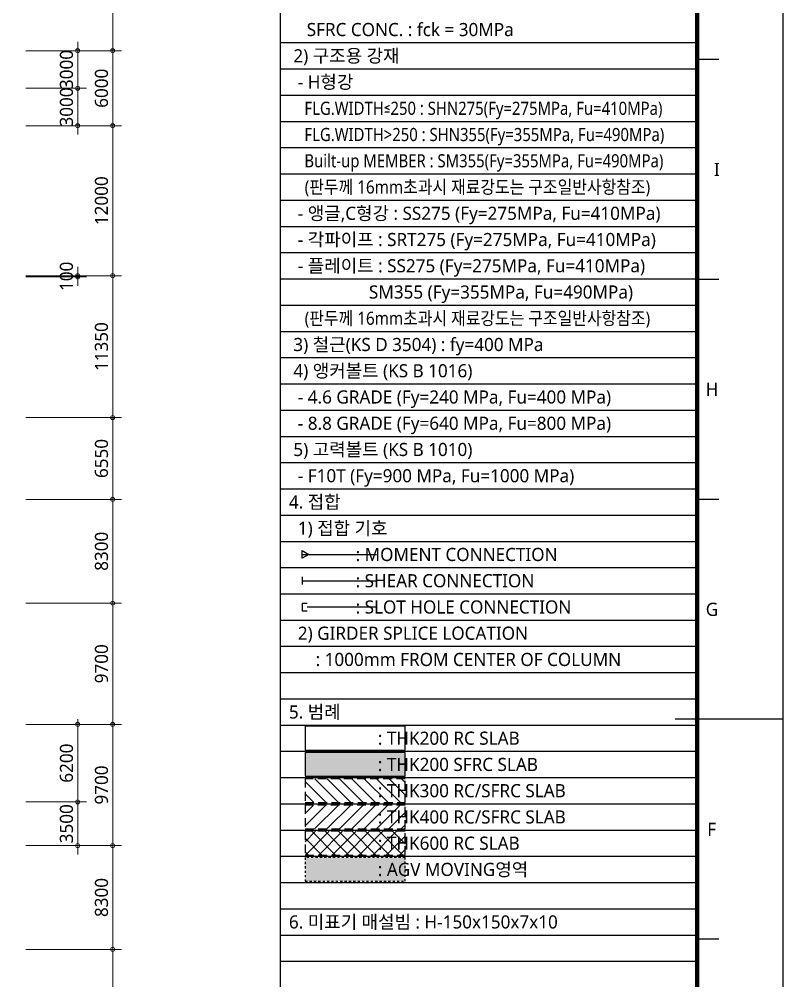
# Model space of a CAD drawing. Header units: millimetres. Extents: x -17369 to 294000, y -718917 to 220315.
# Drawn here: x 232925 to 294000, y 83030 to 159964 of the extents above; entities that cross this region are included whole.
import ezdxf
from ezdxf.enums import TextEntityAlignment as Align

# ---------------------------------------------------------------- set-up
doc = ezdxf.new("R2010")
doc.units = ezdxf.units.MM
doc.header["$LTSCALE"] = 350
doc.linetypes.add('H1', pattern=[1, 0.5, -0.5])
doc.linetypes.add('H12', pattern=[3, 2, -1])
doc.layers.get('Defpoints').update_dxf_attribs({"color": 181})
for name, color, linetype in [('0-THK300 RC SFRC SLAB영역', 2, 'H12'), ('0-THK400 RC SLAB영역', 4, 'H12'), ('0-THK600 RC SLAB영역', 7, 'H12'), ('0-하중영역-AGV', 1, 'H1'), ('0_RC-SLAB', 7, 'Continuous'), ('0_SFRC-SLAB', 3, 'Continuous'), ('FORM$0$KIA-Form$2$A-FORM', 7, 'Continuous'), ('H-SFRC', 250, 'Continuous'), ('STL_B', 3, 'Continuous'), ('STL_G', 2, 'Continuous'), ('T', 7, 'Continuous')]:
    doc.layers.add(name, color=color, linetype=linetype)
doc.layers.add('DIM', color=1, linetype='Continuous', lineweight=5)
doc.layers.add('N-plot', color=147, linetype='Continuous', plot=False)
doc.layers.add('X-200-S-COL$0$Defpoint', color=171, linetype='Continuous', plot=False)
doc.styles.add('FORM$0$맑은고딕', font='malgun.ttf')
doc.styles.add('맑은고딕', font='malgun.ttf')

# ---------------------------------------------------------------- blocks, each defined once
blk = doc.blocks.new('X-200-S-COL$0$Form-Bo')
blk.add_lwpolyline([(0, 207900), (294000, 207900), (294000, 0), (0, 0)], close=True)
blk = doc.blocks.new('DIMDOT')
at = {"color": 0, "linetype": 'ByBlock'}
blk.add_line((-1.2, 0), (1.2, 0), dxfattribs=at)
at = {"color": 3}
blk.add_circle((0, 0), 0.45, dxfattribs=at)
blk = doc.blocks.new('Beam-Moment')
at = {"color": 0, "linetype": 'ByBlock'}
blk.add_lwpolyline([(-88, 0), (88, 0), (0, -152)], close=True, dxfattribs=at)
blk.add_solid([(88, 0), (-88, 0), (0, -152), (88, 0)], dxfattribs=at)
blk = doc.blocks.new('Beam-Mom4')
at = {"color": 0, "linetype": 'ByBlock'}
blk.add_line((300, 0), (2000, 0), dxfattribs=at)
at = {"color": 0, "linetype": 'ByBlock', "rotation": 90}
blk.add_blockref('Beam-Moment', (300, 0), dxfattribs=at)
blk = doc.blocks.new('*U15')
at = {"color": 0, "linetype": 'ByBlock'}
for p, q in [((150, 87.5), (150, -87.5)), ((150, 0), (1850, 0))]:
    blk.add_line(p, q, dxfattribs=at)

msp = doc.modelspace()

# ---------------------------------------------------------------- hatches: boundary and pattern name
at = {"layer": '0-THK300 RC SFRC SLAB영역'}
h = msp.add_hatch(dxfattribs=at)
h.set_pattern_fill('_U', color=256, scale=700, angle=135, pattern_type=0)
h.set_pattern_definition([(135, (3e-10, 314174.1), (-494.9747, -494.9747), [])])
h.paths.add_polyline_path([(255797.2, 97289.1), (255797.2, 99189.1), (263797.2, 99189.1), (263797.2, 97289.1)])
at = {"layer": '0-THK400 RC SLAB영역', "linetype": 'Continuous'}
h = msp.add_hatch(dxfattribs=at)
h.set_pattern_fill('_USER', color=4, scale=700, angle=45, pattern_type=0)
h.set_pattern_definition([(45, (0, 0), (-494.9747, 494.9747), [])])
h.paths.add_polyline_path([(255797.2, 95189.1), (263797.2, 95189.1), (263797.2, 97089.1), (255797.2, 97089.1)])
at = {"layer": '0-THK600 RC SLAB영역'}
h = msp.add_hatch(dxfattribs=at)
h.set_pattern_fill('CTYSQ6ST', scale=5, angle=45)
h.set_pattern_definition([(45, (0, 0), (-538.8154, 538.8154), []), (135, (0, 0), (-538.8154, -538.8154), [])])
h.paths.add_polyline_path([(255797.2, 93089.1), (255797.2, 94989.1), (263797.2, 94989.1), (263797.2, 93089.1)])
at = {"layer": '0-하중영역-AGV', "linetype": 'Continuous'}
h = msp.add_hatch(color=252, dxfattribs=at)
h.dxf.hatch_style = 1
h.paths.add_polyline_path([(255797.2, 90989.1), (255797.2, 92889.1), (263797.2, 92889.1), (263797.2, 90989.1)])
at = {"layer": 'H-SFRC'}
h = msp.add_hatch(color=254, dxfattribs=at)
h.dxf.hatch_style = 1
h.paths.add_polyline_path([(255797.2, 99389.1), (255797.2, 101289.1), (263797.2, 101289.1), (263797.2, 99389.1)])

# ---------------------------------------------------------------- linework, layer by layer
msp.add_lwpolyline([(253797.2, 200742.6), (253797.2, 19757.4)])
at = {"layer": '0-THK300 RC SFRC SLAB영역'}
msp.add_lwpolyline([(255797.2, 97289.1), (263797.2, 97289.1), (263797.2, 99189.1), (255797.2, 99189.1)], close=True, dxfattribs=at)
at = {"layer": '0-THK400 RC SLAB영역'}
msp.add_lwpolyline([(255797.2, 95189.1), (263797.2, 95189.1), (263797.2, 97089.1), (255797.2, 97089.1)], close=True, dxfattribs=at)
at = {"layer": '0-THK600 RC SLAB영역', "color": 7}
msp.add_lwpolyline([(255797.2, 93089.1), (263797.2, 93089.1), (263797.2, 94989.1), (255797.2, 94989.1)], close=True, dxfattribs=at)
at = {"layer": '0-하중영역-AGV'}
msp.add_lwpolyline([(255797.2, 90989.1), (263797.2, 90989.1), (263797.2, 92889.1), (255797.2, 92889.1)], close=True, dxfattribs=at)
at = {"layer": '0_RC-SLAB'}
msp.add_lwpolyline([(255797.2, 101489.1), (263797.2, 101489.1), (263797.2, 103389.1), (255797.2, 103389.1)], close=True, dxfattribs=at)
at = {"layer": '0_SFRC-SLAB'}
msp.add_lwpolyline([(255797.2, 99389.1), (263797.2, 99389.1), (263797.2, 101289.1), (255797.2, 101289.1)], close=True, dxfattribs=at)
at = {"layer": 'Defpoints', "color": 3}
msp.add_lwpolyline([(0, 207900), (294000, 207900), (294000, 0), (0, 0)], close=True, dxfattribs=at)
at = {"layer": 'DIM', "color": 1, "transparency": 16777216}
for p, q in [((240400, 170392.9), (240400, 157792.6)), ((237600, 157792.6), (237600, 158142.6)), ((233450, 157442.6), (241100, 157442.6)), ((233450, 157442.6), (241100, 157442.6)), ((233450, 157442.6), (238300, 157442.6)), ((237600, 154442.6), (237600, 157442.6)), ((240400, 157092.6), (240400, 151792.6)), ((237600, 154792.6), (237600, 155142.6)), ((233450, 154442.6), (238300, 154442.6)), ((233450, 154442.6), (238300, 154442.6)), ((237600, 154442.6), (237600, 151442.6)), ((237600, 154092.6), (237600, 153742.6)), ((233450, 151442.6), (241100, 151442.6)), ((233450, 151442.6), (241100, 151442.6)), ((233450, 151442.6), (238300, 151442.6)), ((237600, 151092.6), (237600, 150742.6)), ((240400, 151092.6), (240400, 139792.6)), ((237600, 139792.6), (237600, 140142.6)), ((233450, 139442.6), (241100, 139442.6)), ((233450, 139442.6), (241100, 139442.6)), ((233450, 139442.6), (238300, 139442.6)), ((233450, 139342.6), (238300, 139342.6)), ((237600, 139342.6), (237600, 139442.6)), ((237600, 138992.6), (237600, 138642.6)), ((240400, 139092.6), (240400, 128442.6)), ((233450, 128092.6), (241100, 128092.6)), ((233450, 128092.6), (241100, 128092.6)), ((240400, 121892.6), (240400, 127742.6)), ((233450, 121542.6), (241100, 121542.6)), ((233450, 121542.6), (241100, 121542.6)), ((240400, 121192.6), (240400, 113592.6)), ((233450, 113242.6), (241100, 113242.6)), ((233450, 113242.6), (241100, 113242.6)), ((240400, 112892.6), (240400, 103892.6)), ((233450, 103542.6), (241100, 103542.6)), ((233450, 103542.6), (238300, 103542.6)), ((233450, 103542.6), (241100, 103542.6)), ((237600, 103192.6), (237600, 97692.6)), ((240400, 94192.6), (240400, 103192.6)), ((237600, 97692.6), (237600, 98042.6)), ((233450, 97342.6), (238300, 97342.6)), ((233450, 97342.6), (238300, 97342.6)), ((237600, 97342.6), (237600, 93842.6)), ((233450, 93842.6), (238300, 93842.6)), ((233450, 93842.6), (241100, 93842.6)), ((233450, 93842.6), (241100, 93842.6)), ((237600, 93492.6), (237600, 93142.6)), ((240400, 85892.6), (240400, 93492.6)), ((233450, 85542.6), (241100, 85542.6)), ((233450, 85542.6), (241100, 85542.6)), ((240400, 85192.6), (240400, 76892.6))]:
    msp.add_line(p, q, dxfattribs=at)
at = {"layer": 'FORM$0$KIA-Form$2$A-FORM'}
for p, q in [((288897, 156746), (287147, 156746)), ((288897, 139147.3), (287147, 139147.3)), ((288897, 121548.7), (287147, 121548.7)), ((288897, 86351.3), (287147, 86351.3))]:
    msp.add_line(p, q, dxfattribs=at)
at = {"layer": 'FORM$0$KIA-Form$2$A-FORM', "linetype": 'Continuous'}
msp.add_line((294000, 103950), (285397, 103950), dxfattribs=at)
at = {"layer": 'FORM$0$KIA-Form$2$A-FORM', "color": 6, "const_width": 350}
msp.add_lwpolyline([(287147, 7157.4), (287147, 200742.6), (8400, 200742.6), (8400, 7157.4)], close=True, dxfattribs=at)
at = {"layer": 'N-plot', "color": 250}
for p, q in [((253797.2, 158089.1), (287147, 158089.1)), ((253797.2, 158089.1), (287147, 158089.1)), ((253797.2, 155989.1), (287147, 155989.1)), ((253797.2, 155989.1), (287147, 155989.1)), ((253797.2, 153889.1), (287147, 153889.1)), ((253797.2, 153889.1), (287147, 153889.1)), ((253797.2, 151789.1), (287147, 151789.1)), ((253797.2, 151789.1), (287147, 151789.1)), ((253797.2, 149689.1), (287147, 149689.1)), ((253797.2, 149689.1), (287147, 149689.1)), ((253797.2, 147589.1), (287147, 147589.1)), ((253797.2, 147589.1), (287147, 147589.1)), ((253797.2, 145489.1), (287147, 145489.1)), ((253797.2, 145489.1), (287147, 145489.1)), ((253797.2, 143389.1), (287147, 143389.1)), ((253797.2, 143389.1), (287147, 143389.1)), ((253797.2, 141289.1), (287147, 141289.1)), ((253797.2, 141289.1), (287147, 141289.1)), ((253797.2, 139189.1), (287147, 139189.1)), ((253797.2, 139189.1), (287147, 139189.1)), ((253797.2, 137089.1), (287147, 137089.1)), ((253797.2, 137089.1), (287147, 137089.1)), ((253797.2, 134989.1), (287147, 134989.1)), ((253797.2, 134989.1), (287147, 134989.1)), ((253797.2, 132889.1), (287147, 132889.1)), ((253797.2, 132889.1), (287147, 132889.1)), ((253797.2, 130789.1), (287147, 130789.1)), ((253797.2, 130789.1), (287147, 130789.1)), ((253797.2, 128689.1), (287147, 128689.1)), ((253797.2, 128689.1), (287147, 128689.1)), ((253797.2, 126589.1), (287147, 126589.1)), ((253797.2, 126589.1), (287147, 126589.1)), ((253797.2, 124489.1), (287147, 124489.1)), ((253797.2, 124489.1), (287147, 124489.1)), ((253797.2, 122389.1), (287147, 122389.1)), ((253797.2, 122389.1), (287147, 122389.1)), ((253797.2, 120289.1), (287147, 120289.1)), ((253797.2, 120289.1), (287147, 120289.1)), ((253797.2, 118189.1), (287147, 118189.1)), ((253797.2, 118189.1), (287147, 118189.1)), ((253797.2, 116089.1), (287147, 116089.1)), ((253797.2, 116089.1), (287147, 116089.1)), ((253797.2, 113989.1), (287147, 113989.1)), ((253797.2, 113989.1), (287147, 113989.1)), ((253797.2, 111889.1), (287147, 111889.1)), ((253797.2, 111889.1), (287147, 111889.1)), ((253797.2, 109789.1), (287147, 109789.1)), ((253797.2, 109789.1), (287147, 109789.1)), ((253797.2, 107689.1), (287147, 107689.1)), ((253797.2, 107689.1), (287147, 107689.1)), ((253797.2, 105589.1), (287147, 105589.1)), ((253797.2, 105589.1), (287147, 105589.1)), ((253797.2, 103489.1), (287147, 103489.1)), ((253797.2, 103489.1), (287147, 103489.1)), ((253797.2, 101389.1), (287147, 101389.1)), ((253797.2, 101389.1), (287147, 101389.1)), ((253797.2, 99289.1), (287147, 99289.1)), ((253797.2, 99289.1), (287147, 99289.1)), ((253797.2, 97189.1), (287147, 97189.1)), ((253797.2, 97189.1), (287147, 97189.1)), ((253797.2, 95089.1), (287147, 95089.1)), ((253797.2, 95089.1), (287147, 95089.1)), ((253797.2, 92989.1), (287147, 92989.1)), ((253797.2, 92989.1), (287147, 92989.1)), ((253797.2, 90889.1), (287147, 90889.1)), ((253797.2, 90889.1), (287147, 90889.1)), ((253797.2, 88789.1), (287147, 88789.1)), ((253797.2, 88789.1), (287147, 88789.1)), ((253797.2, 86689.1), (287147, 86689.1)), ((253797.2, 86689.1), (287147, 86689.1)), ((253797.2, 84589.1), (287147, 84589.1)), ((253797.2, 84589.1), (287147, 84589.1))]:
    msp.add_line(p, q, dxfattribs=at)
at = {"layer": 'N-plot'}
msp.add_lwpolyline([(253797.2, 179089.2), (253797.2, 19757.4)], dxfattribs=at)
at = {"layer": 'STL_G'}
for p, q in [((255547.2, 113245.3), (255547.2, 112632.8)), ((255547.2, 113245.3), (255947.2, 113245.3)), ((255547.2, 112632.8), (255947.2, 112632.8)), ((255947.2, 112939.1), (261497.2, 112939.1))]:
    msp.add_line(p, q, dxfattribs=at)
at = {"layer": 'X-200-S-COL$0$Defpoint'}
msp.add_lwpolyline([(8400, 200742.6), (253797.2, 200742.6), (253797.2, 19757.4), (8400, 19757.4)], close=True, dxfattribs=at)

# ---------------------------------------------------------------- block references
at = {"layer": 'DIM', "color": 1, "transparency": 16777216, "xscale": 350, "yscale": 350, "zscale": 350}
for p, rotation in [((237600, 157442.6), 270), ((240400, 157442.6), 270), ((240400, 157442.6), 90), ((237600, 154442.6), 270), ((237600, 154442.6), 90), ((237600, 151442.6), 90), ((240400, 151442.6), 90), ((240400, 151442.6), 270), ((237600, 139442.6), 270), ((237600, 139342.6), 90), ((240400, 139442.6), 270), ((240400, 139442.6), 90), ((240400, 128092.6), 270), ((240400, 128092.6), 90), ((240400, 121542.6), 90), ((240400, 121542.6), 270), ((240400, 113242.6), 270), ((240400, 113242.6), 90), ((237600, 103542.6), 90), ((240400, 103542.6), 270), ((240400, 103542.6), 90), ((237600, 97342.6), 270), ((237600, 97342.6), 270), ((237600, 93842.6), 90), ((240400, 93842.6), 90), ((240400, 93842.6), 270), ((240400, 85542.6), 90), ((240400, 85542.6), 270)]:
    msp.add_blockref('DIMDOT', p, dxfattribs=dict(at, rotation=rotation))
at = {"layer": 'STL_B', "xscale": 3.500000000000001, "yscale": 3.500000000000001, "zscale": 3.500000000000001}
msp.add_blockref('*U15', (255022.2, 115039.1), dxfattribs=at)
at = {"layer": 'STL_G', "xscale": 3.500000000000001, "yscale": 3.500000000000001, "zscale": 3.500000000000001}
msp.add_blockref('Beam-Mom4', (254497.2, 117139.1), dxfattribs=at)
at = {"layer": 'X-200-S-COL$0$Defpoint'}
msp.add_blockref('X-200-S-COL$0$Form-Bo', (0, 0), dxfattribs=at)

# ---------------------------------------------------------------- texts
at = {"layer": 'DIM', "color": 3, "transparency": 16777216, "char_height": 1050, "attachment_point": 5, "rotation": 90, "style": '맑은고딕'}
for s, insert in [('\\A1;3000', (236707.5, 155942.6)), ('\\A1;6000', (239507.5, 154442.6)), ('\\A1;3000', (236707.5, 152942.6)), ('\\A1;12000', (239504.7, 145442.6)), ('\\A1;100', (236704.7, 139392.6)), ('\\A1;11350', (239504.7, 133767.6)), ('\\A1;6550', (239507.5, 124817.6)), ('\\A1;8300', (239507.5, 117392.6)), ('\\A1;9700', (239507.5, 108392.6)), ('\\A1;6200', (236707.5, 100442.6)), ('\\A1;9700', (239507.5, 98692.6)), ('\\A1;3500', (236707.5, 95592.6)), ('\\A1;8300', (239507.5, 89692.6))]:
    msp.add_mtext(s, dxfattribs=dict(at, insert=insert))
at = {"layer": 'FORM$0$KIA-Form$2$A-FORM', "color": 4, "style": 'FORM$0$맑은고딕'}
for s, p in [('I', (288502.4, 147946.6)), ('H', (287834.2, 130348)), ('G', (287838.5, 112749.3)), ('F', (287959.6, 95150.7))]:
    msp.add_text(s, height=1050, dxfattribs=at).set_placement(p, align=Align.MIDDLE_LEFT)
at = {"layer": 'T', "style": '맑은고딕'}
for s, p in [('    SFRC CONC. : fck = 30MPa', (254497.2, 159139.1)), (' 2) 구조용 강재', (254497.2, 157039.1)), ('  - H형강           ', (254497.2, 154939.1)), ('  - 앵글,C형강 : SS275 (Fy=275MPa, Fu=410MPa)', (254497.2, 144439.1)), ('  - 각파이프 : SRT275 (Fy=275MPa, Fu=410MPa)', (254497.2, 142339.1)), ('  - 플레이트 : SS275 (Fy=275MPa, Fu=410MPa)', (254497.2, 140239.1)), ('                  SM355 (Fy=355MPa, Fu=490MPa)', (254497.2, 138139.1)), (' 3) 철근(KS D 3504) : fy=400 MPa', (254497.2, 133939.1)), (' 4) 앵커볼트 (KS B 1016)', (254497.2, 131839.1)), ('  - 4.6 GRADE (Fy=240 MPa, Fu=400 MPa)', (254497.2, 129739.1)), ('  - 8.8 GRADE (Fy=640 MPa, Fu=800 MPa)', (254497.2, 127639.1)), (' 5) 고력볼트 (KS B 1010)', (254497.2, 125539.1)), ('  - F10T (Fy=900 MPa, Fu=1000 MPa)', (254497.2, 123439.1)), ('4. 접합', (254497.2, 121339.1)), ('  1) 접합 기호', (254497.2, 119239.1)), ('               : MOMENT CONNECTION', (254497.2, 117139.1)), ('               : SHEAR CONNECTION', (254497.2, 115039.1)), ('               : SLOT HOLE CONNECTION', (254497.2, 112939.1)), ('  2) GIRDER SPLICE LOCATION', (254497.2, 110839.1)), ('      : 1000mm FROM CENTER OF COLUMN', (254497.2, 108739.1)), ('5. 범례', (254497.2, 104539.1)), ('                    : THK200 RC SLAB', (254497.2, 102439.1)), ('                    : THK200 SFRC SLAB', (254497.2, 100339.1)), ('                    : THK300 RC/SFRC SLAB', (254497.2, 98239.1)), ('                    : THK400 RC/SFRC SLAB', (254497.2, 96139.1)), ('                    : THK600 RC SLAB', (254497.2, 94039.1)), ('                    : AGV MOVING영역', (254497.2, 91939.1)), ('6. 미표기 매설빔 : H-150x150x7x10', (254497.2, 87739.1))]:
    msp.add_text(s, height=1050, dxfattribs=at).set_placement(p, align=Align.MIDDLE_LEFT)
for s, width, p in [('    FLG.WIDTH≤250 : SHN275(Fy=275MPa, Fu=410MPa)', 0.87, (254497.2, 152839.1)), ('    FLG.WIDTH>250 : SHN355(Fy=355MPa, Fu=490MPa)', 0.87, (254497.2, 150739.1)), ('    Built-up MEMBER : SM355(Fy=355MPa, Fu=490MPa)', 0.87, (254497.2, 148639.1)), ('    (판두께 16mm초과시 재료강도는 구조일반사항참조)', 0.89, (254497.2, 146539.1)), ('    (판두께 16mm초과시 재료강도는 구조일반사항참조)', 0.89, (254497.2, 136039.1))]:
    msp.add_text(s, height=1050, dxfattribs=dict(at, width=width)).set_placement(p, align=Align.MIDDLE_LEFT)

doc.saveas('drawing.dxf')
